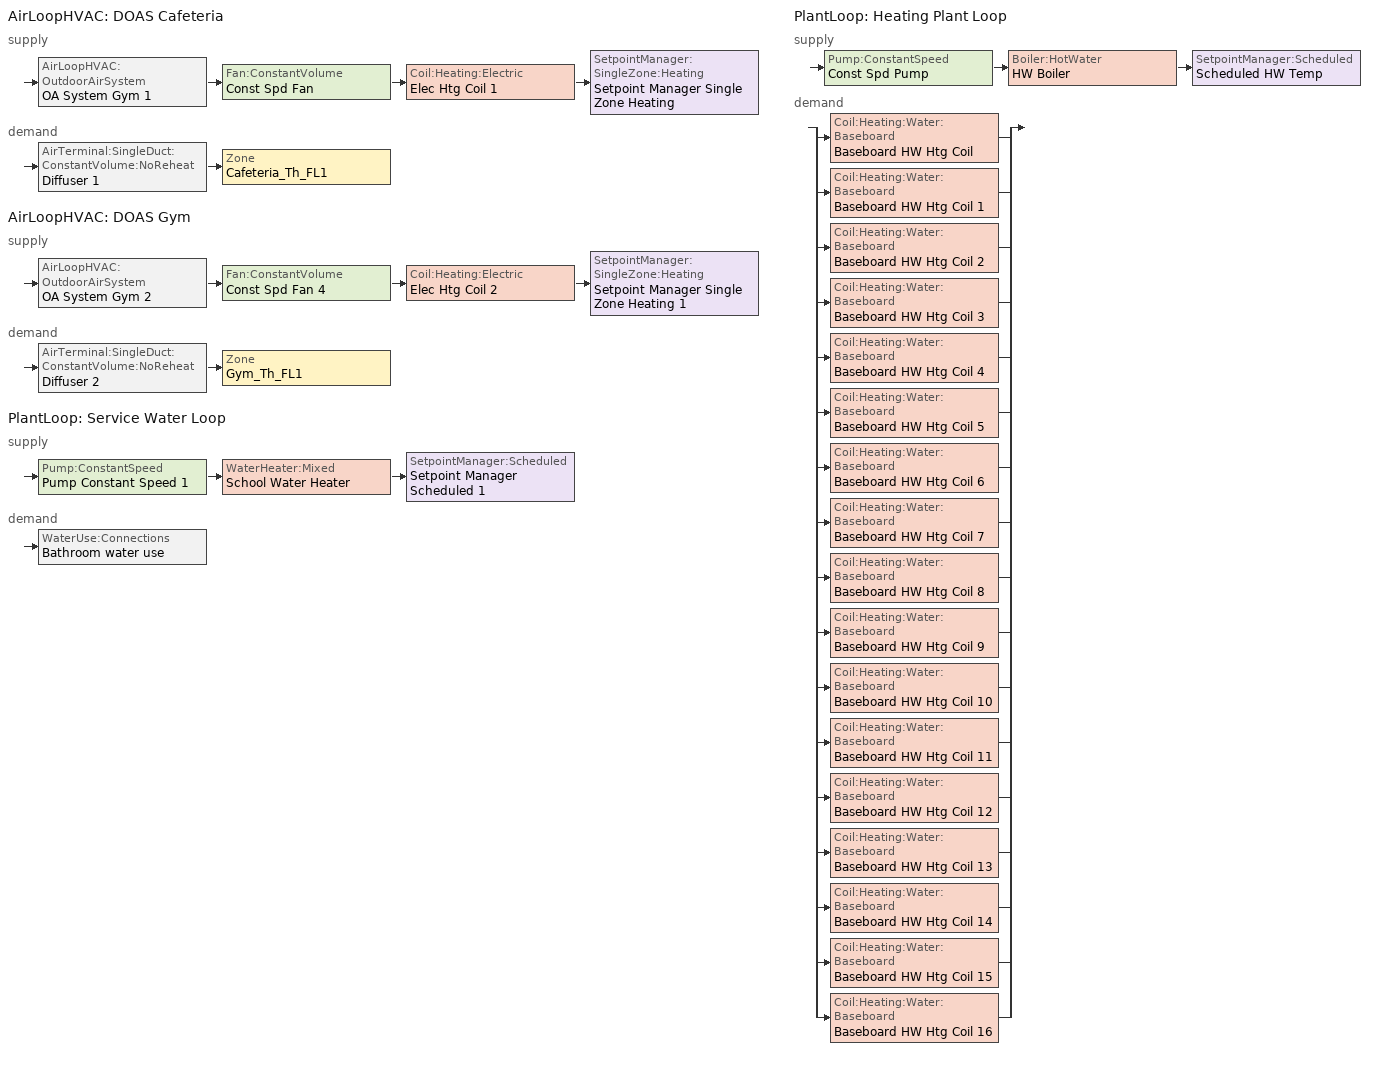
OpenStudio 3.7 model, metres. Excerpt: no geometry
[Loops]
AirLoopHVAC 'DOAS Cafeteria'
 supply: AirLoopHVAC:OutdoorAirSystem 'OA System Gym 1' > Fan:ConstantVolume 'Const Spd Fan' > Coil:Heating:Electric 'Elec Htg Coil 1' > SetpointManager:SingleZone:Heating 'Setpoint Manager Single Zone Heating'
 demand: AirTerminal:SingleDuct:ConstantVolume:NoReheat 'Diffuser 1' > Zone 'Cafeteria_Th_FL1'
AirLoopHVAC 'DOAS Gym'
 supply: AirLoopHVAC:OutdoorAirSystem 'OA System Gym 2' > Fan:ConstantVolume 'Const Spd Fan 4' > Coil:Heating:Electric 'Elec Htg Coil 2' > SetpointManager:SingleZone:Heating 'Setpoint Manager Single Zone Heating 1'
 demand: AirTerminal:SingleDuct:ConstantVolume:NoReheat 'Diffuser 2' > Zone 'Gym_Th_FL1'
PlantLoop 'Service Water Loop'
 supply: Pump:ConstantSpeed 'Pump Constant Speed 1' > WaterHeater:Mixed 'School Water Heater' > SetpointManager:Scheduled 'Setpoint Manager Scheduled 1'
 demand: WaterUse:Connections 'Bathroom water use'
PlantLoop 'Heating Plant Loop'
 supply: Pump:ConstantSpeed 'Const Spd Pump' > Boiler:HotWater 'HW Boiler' > SetpointManager:Scheduled 'Scheduled HW Temp'
 demand: split
  | Coil:Heating:Water:Baseboard 'Baseboard HW Htg Coil'
  | Coil:Heating:Water:Baseboard 'Baseboard HW Htg Coil 1'
  | Coil:Heating:Water:Baseboard 'Baseboard HW Htg Coil 2'
  | Coil:Heating:Water:Baseboard 'Baseboard HW Htg Coil 3'
  | Coil:Heating:Water:Baseboard 'Baseboard HW Htg Coil 4'
  | Coil:Heating:Water:Baseboard 'Baseboard HW Htg Coil 5'
  | Coil:Heating:Water:Baseboard 'Baseboard HW Htg Coil 6'
  | Coil:Heating:Water:Baseboard 'Baseboard HW Htg Coil 7'
  | Coil:Heating:Water:Baseboard 'Baseboard HW Htg Coil 8'
  | Coil:Heating:Water:Baseboard 'Baseboard HW Htg Coil 9'
  | Coil:Heating:Water:Baseboard 'Baseboard HW Htg Coil 10'
  | Coil:Heating:Water:Baseboard 'Baseboard HW Htg Coil 11'
  | Coil:Heating:Water:Baseboard 'Baseboard HW Htg Coil 12'
  | Coil:Heating:Water:Baseboard 'Baseboard HW Htg Coil 13'
  | Coil:Heating:Water:Baseboard 'Baseboard HW Htg Coil 14'
  | Coil:Heating:Water:Baseboard 'Baseboard HW Htg Coil 15'
  | Coil:Heating:Water:Baseboard 'Baseboard HW Htg Coil 16'
[Sizing:Zone] Zone Cooling Design Supply Air Temperature Input Method=SupplyAirTemperature; Zone Cooling Design Supply Air Temperature {C}=14; Zone Cooling Design Supply Air Temperature Difference {deltaC}=11.11; Zone Heating Design Supply Air Temperature Input Method=SupplyAirTemperature; Zone Heating Design Supply Air Temperature {C}=40; Zone Heating Design Supply Air Temperature Difference {deltaC}=11.11; Zone Cooling Design Supply Air Humidity Ratio {kg-H2O/kg-air}=0.0085; Zone Heating Design Supply Air Humidity Ratio {kg-H2O/kg-air}=0.008; Cooling Design Air Flow Method=DesignDay; Heating Design Air Flow Method=DesignDay; Account for Dedicated Outdoor Air System=No; Dedicated Outdoor Air System Control Strategy=NeutralSupplyAir; Dedicated Outdoor Air Low Setpoint Temperature for Design {C}=autosize; Dedicated Outdoor Air High Setpoint Temperature for Design {C}=autosize; Zone Load Sizing Method=Sensible Load Only No Latent Load; Zone Latent Cooling Design Supply Air Humidity Ratio Input Method=HumidityRatioDifference; Zone Cooling Design Supply Air Humidity Ratio Difference {kgWater/kgDryAir}=0.005; Zone Latent Heating Design Supply Air Humidity Ratio Input Method=HumidityRatioDifference; Zone Humidification Design Supply Air Humidity Ratio Difference {kgWater/kgDryAir}=0.005
Classrooms_Th_FL1_01; Classrooms_Th_FL1_02; Classrooms_Th_FL2_01; Classrooms_Th_FL2_02; Classrooms_Th_FL2_03; Classrooms_Th_FL2_04; Classrooms_Th_FL2_05; Classrooms_Th_FL2_06; Classrooms_Th_FL2_07; Corridor_Th_FL1_01; Corridor_Th_FL2_01; Gym_Th_FL1; Offices_Th_FL1; Cafeteria_Th_FL1; Bathrooms_Th_FL1; Lobby_Th_FL1; Mech_Th_FL1
[Zone equipment]
Classrooms_Th_FL1_01: HW Baseboard 1
Classrooms_Th_FL1_02: HW Baseboard 2
Classrooms_Th_FL2_01: HW Baseboard 12
Classrooms_Th_FL2_02: HW Baseboard 6
Classrooms_Th_FL2_03: HW Baseboard 8
Classrooms_Th_FL2_04: HW Baseboard 16
Classrooms_Th_FL2_05: HW Baseboard 3
Classrooms_Th_FL2_06: HW Baseboard 10
Classrooms_Th_FL2_07: HW Baseboard 13
Corridor_Th_FL1_01: HW Baseboard 11
Corridor_Th_FL2_01: HW Baseboard 7
Gym_Th_FL1: Diffuser 2, HW Baseboard 4
Offices_Th_FL1: HW Baseboard 9
Cafeteria_Th_FL1: Diffuser 1, HW Baseboard 5
Bathrooms_Th_FL1: Zone Exhaust Fan 1, HW Baseboard
Lobby_Th_FL1: HW Baseboard 14
Mech_Th_FL1: HW Baseboard 15
[Fan:ZoneExhaust]
Zone Exhaust Fan 1: Availability Schedule=HVACOperationSchd; Fan Total Efficiency=0.7; Pressure Rise {Pa}=125; Maximum Flow Rate {m3/s}=1.3; Flow Fraction Schedule=MinOA_Sched; System Availability Manager Coupling Mode=Decoupled; Balanced Exhaust Fraction Schedule=ALWAYS_OFF
[AirLoopHVAC] Availability Schedule=HVACOperationSchd; Design Supply Air Flow Rate {m3/s}=Autosize; Design Return Air Flow Fraction of Supply Air Flow=1
DOAS Cafeteria; DOAS Gym
[Sizing:System] Type of Load to Size On=VentilationRequirement; Design Outdoor Air Flow Rate {m3/s}=Autosize; Central Heating Maximum System Air Flow Ratio=Autosize; Preheat Design Temperature {C}=7; Preheat Design Humidity Ratio {kg-H2O/kg-Air}=0.008; Precool Design Temperature {C}=12.8; Precool Design Humidity Ratio {kg-H2O/kg-Air}=0.008; Central Cooling Design Supply Air Temperature {C}=12.8; Central Heating Design Supply Air Temperature {C}=40; Sizing Option=NonCoincident; 100% Outdoor Air in Cooling=Yes; 100% Outdoor Air in Heating=Yes; Central Cooling Design Supply Air Humidity Ratio {kg-H2O/kg-Air}=0.0085; Central Heating Design Supply Air Humidity Ratio {kg-H2O/kg-Air}=0.008; Cooling Design Air Flow Method=DesignDay; Cooling Design Air Flow Rate {m3/s}=0; Heating Design Air Flow Method=DesignDay; Heating Design Air Flow Rate {m3/s}=0; System Outdoor Air Method=ZoneSum; Zone Maximum Outdoor Air Fraction=1; Cooling Supply Air Flow Rate Per Floor Area {m3/s-m2}=0.00996765; Cooling Fraction of Autosized Cooling Supply Air Flow Rate=1; Cooling Supply Air Flow Rate Per Unit Cooling Capacity {m3/s-W}=3.94755e-05; Heating Supply Air Flow Rate Per Floor Area {m3/s-m2}=0.00996765; Heating Fraction of Autosized Heating Supply Air Flow Rate=1; Heating Fraction of Autosized Cooling Supply Air Flow Rate=1; Heating Supply Air Flow Rate Per Unit Heating Capacity {m3/s-W}=3.15882e-05; Cooling Design Capacity Method=CoolingDesignCapacity; Cooling Design Capacity {W}=autosize; Cooling Design Capacity Per Floor Area {W/m2}=234.7; Fraction of Autosized Cooling Design Capacity=1; Heating Design Capacity Method=HeatingDesignCapacity; Heating Design Capacity {W}=autosize; Heating Design Capacity Per Floor Area {W/m2}=157; Fraction of Autosized Heating Design Capacity=1; Central Cooling Capacity Control Method=OnOff; Occupant Diversity=autosize
DOAS Cafeteria; DOAS Gym
[Fan:ConstantVolume] Availability Schedule=Always On Discrete; Pressure Rise {Pa}=75; Maximum Flow Rate {m3/s}=Autosize
Const Spd Fan; Const Spd Fan 4
[AirTerminal:SingleDuct:ConstantVolume:NoReheat] Availability Schedule=Always On Discrete; Maximum Air Flow Rate {m3/s}=AutoSize
Diffuser 1; Diffuser 2
[AirLoopHVAC:OutdoorAirSystem]
Name | Controller
OA System Gym 1 | Outdoor Air Controller 1
OA System Gym 2 | Outdoor Air Controller 2
[Controller:OutdoorAir] Minimum Outdoor Air Flow Rate {m3/s}=Autosize; Maximum Outdoor Air Flow Rate {m3/s}=Autosize; Economizer Control Type=NoEconomizer; Economizer Maximum Limit Dry-Bulb Temperature {C}=28; Economizer Maximum Limit Enthalpy {J/kg}=64000; Economizer Minimum Limit Dry-Bulb Temperature {C}=-100; Lockout Type=NoLockout; Minimum Limit Type=FixedMinimum; High Humidity Control=No; Heat Recovery Bypass Control Type=BypassWhenOAFlowGreaterThanMinimum; Economizer Operation Staging=InterlockedWithMechanicalCooling
Name | Controller Mechanical Ventilation
Outdoor Air Controller 1 | Controller Mechanical Ventilation 2
Outdoor Air Controller 2 | Controller Mechanical Ventilation 3
[Controller:MechanicalVentilation] Availability Schedule=Always On Discrete hvac_library; System Outdoor Air Method=ZoneSum
Controller Mechanical Ventilation 2; Controller Mechanical Ventilation 3
[Coil:Heating:Electric] Availability Schedule=Always On Discrete hvac_library
Elec Htg Coil 1; Elec Htg Coil 2
[WaterUse:Connections]
Bathroom water use: Water Use Equipment Name 2=Water Fixture
[WaterUse:Equipment]
Water Fixture: Water Use Equipment Definition=SHW_WaterUseDefinition; Space=Bathrooms_FL1; Flow Rate Fraction Schedule=SHW_FlowRate_LphPerStudent
[PlantLoop] Glycol Concentration=0; Plant Loop Volume {m3}=Autocalculate; Load Distribution Scheme=Optimal
Name | Maximum Loop Temperature {C} | Minimum Loop Temperature {C} | Fluid Type
Service Water Loop | 60 | 10
Heating Plant Loop |  |  | Water
[Sizing:Plant] Loop Type=Heating; Sizing Option=NonCoincident; Zone Timesteps in Averaging Window=1; Coincident Sizing Factor Mode=None
Name | Design Loop Exit Temperature {C} | Loop Design Temperature Difference {deltaC}
Service Water Loop | 60 | 5
Heating Plant Loop | 82 | 11
[SetpointManager:Scheduled] Control Variable=Temperature
Name | Schedule
Setpoint Manager Scheduled 1 | SHW_SetpointTemperature_60C
Scheduled HW Temp | Hot Water Temperature
[Pump:ConstantSpeed] Rated Flow Rate {m3/s}=autosize; Rated Power Consumption {W}=autosize; Motor Efficiency=0.9; Fraction of Motor Inefficiencies to Fluid Stream=0; Pump Control Type=Intermittent; Design Power Sizing Method=PowerPerFlowPerPressure; Design Electric Power per Unit Flow Rate {W/(m3/s)}=348701.1; Design Shaft Power per Unit Flow Rate per Unit Head {W-s/m3-Pa}=1.28205
Name | Rated Pump Head {Pa}
Pump Constant Speed 1 | 29891
Const Spd Pump | 179352
[WaterHeater:Mixed]
School Water Heater: Tank Volume {m3}=Autosize; Setpoint Temperature Schedule=SHW_SetpointTemperature_60C; Deadband Temperature Difference {deltaC}=5; Maximum Temperature Limit {C}=82.22222; Heater Control Type=Cycle; Heater Maximum Capacity {W}=Autosize; Heater Fuel Type=Electricity; Heater Thermal Efficiency=1; Off Cycle Parasitic Fuel Consumption Rate {W}=10; Off Cycle Parasitic Fuel Type=Electricity; Off Cycle Parasitic Heat Fraction to Tank=0; On Cycle Parasitic Fuel Consumption Rate {W}=10; On Cycle Parasitic Fuel Type=Electricity; Ambient Temperature Indicator=Schedule; Ambient Temperature Thermal Zone=Mech_Th_FL1; Off Cycle Loss Coefficient to Ambient Temperature {W/K}=4; On Cycle Loss Coefficient to Ambient Temperature {W/K}=4; Use Side Effectiveness=1; Source Side Effectiveness=1; Use Side Design Flow Rate {m3/s}=autosize; Source Side Design Flow Rate {m3/s}=autosize; Indirect Water Heating Recovery Time {hr}=1.5; Source Side Flow Control Mode=IndirectHeatPrimarySetpoint
[WaterHeater:Sizing]
School Water Heater: Design Mode=PeakDraw; Time Storage Can Meet Peak Draw {hr}=0.538503; Time for Tank Recovery {hr}=2; Nominal Tank Volume for Autosizing Plant Connections {m3}=1
[SetpointManager:SingleZone:Heating] Control Variable=Temperature; Minimum Supply Air Temperature {C}=10; Maximum Supply Air Temperature {C}=18
Name | Control Zone
Setpoint Manager Single Zone Heating | Cafeteria_Th_FL1
Setpoint Manager Single Zone Heating 1 | Gym_Th_FL1
[WaterUse:Equipment:Definition]
SHW_WaterUseDefinition: Peak Flow Rate {m3/s}=0.00010278; Target Temperature Schedule=SHW_UseTemperature_40C; Sensible Fraction Schedule=Fraction Sensible - 0.2; Latent Fraction Schedule=Fraction Sensible - 0.05
[ZoneHVAC:Baseboard:Convective:Water] Availability Schedule=Always On Discrete hvac_library
Name | Heating Coil
HW Baseboard | Baseboard HW Htg Coil
HW Baseboard 1 | Baseboard HW Htg Coil 1
HW Baseboard 2 | Baseboard HW Htg Coil 2
HW Baseboard 3 | Baseboard HW Htg Coil 3
HW Baseboard 4 | Baseboard HW Htg Coil 4
HW Baseboard 5 | Baseboard HW Htg Coil 5
HW Baseboard 6 | Baseboard HW Htg Coil 6
HW Baseboard 7 | Baseboard HW Htg Coil 7
HW Baseboard 8 | Baseboard HW Htg Coil 8
HW Baseboard 9 | Baseboard HW Htg Coil 9
HW Baseboard 10 | Baseboard HW Htg Coil 10
HW Baseboard 11 | Baseboard HW Htg Coil 11
HW Baseboard 12 | Baseboard HW Htg Coil 12
HW Baseboard 13 | Baseboard HW Htg Coil 13
HW Baseboard 14 | Baseboard HW Htg Coil 14
HW Baseboard 15 | Baseboard HW Htg Coil 15
HW Baseboard 16 | Baseboard HW Htg Coil 16
[Coil:Heating:Water:Baseboard] Heating Design Capacity Method=HeatingDesignCapacity; Heating Design Capacity {W}=Autosize; Heating Design Capacity Per Floor Area {W/m2}=0; Fraction of Autosized Heating Design Capacity=0.8; U-Factor Times Area Value {W/K}=autosize; Maximum Water Flow Rate {m3/s}=autosize; Convergence Tolerance=0.001
Baseboard HW Htg Coil; Baseboard HW Htg Coil 1; Baseboard HW Htg Coil 2; Baseboard HW Htg Coil 3; Baseboard HW Htg Coil 4; Baseboard HW Htg Coil 5; Baseboard HW Htg Coil 6; Baseboard HW Htg Coil 7; Baseboard HW Htg Coil 8; Baseboard HW Htg Coil 9; Baseboard HW Htg Coil 10; Baseboard HW Htg Coil 11; Baseboard HW Htg Coil 12; Baseboard HW Htg Coil 13; Baseboard HW Htg Coil 14; Baseboard HW Htg Coil 15; Baseboard HW Htg Coil 16
[Boiler:HotWater]
HW Boiler: Fuel Type=Electricity; Nominal Thermal Efficiency=1; Efficiency Curve Temperature Evaluation Variable=LeavingBoiler; Normalized Boiler Efficiency Curve=Boiler Efficiency; Water Outlet Upper Temperature Limit {C}=99; Boiler Flow Mode=NotModulated; On Cycle Parasitic Electric Load {W}=0; Off Cycle Parasitic Fuel Load {W}=0; Sizing Factor=1
[Schedule:Constant] Value=1
Always On Discrete; Always On Discrete hvac_library
[Schedule:Compact]
HVACOperationSchd: Through: 12/31, For: Weekdays SummerDesignDay WinterDesignDay, Until: 07:00, 0, Until: 19:00, 1, Until: 24:00, 0, For: WeekEnds Holidays AllOtherDays, Until: 24:00, 0
MinOA_Sched: Through: 12/31, For: AllDays, Until: 24:00, 1
ALWAYS_OFF: Through: 12/31, For: AllDays, Until: 24:00, 0
[Schedule:Ruleset]
Name | Default Day Schedule | Summer Design Day Schedule | Winter Design Day Schedule
SHW_UseTemperature_40C | SHW_Temperature_140F_Default | SHW_Temperature_140F_Summer_Design_Day | SHW_Temperature_140F_Winter_Design_Day
Fraction Sensible - 0.2 | Fraction Sensible DefaultDay - 0.2
Fraction Sensible - 0.05 | Fraction Latent DefaultDay - 0.05
SHW_FlowRate_LphPerStudent | Schedule Day 3
SHW_SetpointTemperature_60C | SHW_Temperature_140F_Default 1 | SHW_Temperature_140F_Summer_Design_Day 1 | SHW_Temperature_140F_Winter_Design_Day 1
Hot Water Temperature | Hot Water Temperature Default | Hot Water Temperature Summer Design Day | Hot Water Temperature Winter Design Day
[Schedule:Day]
SHW_Temperature_140F_Default: 24, 0, 40
SHW_Temperature_140F_Summer_Design_Day; SHW_Temperature_140F_Winter_Design_Day; SHW_Temperature_140F_Default 1; SHW_Temperature_140F_Summer_Design_Day 1; SHW_Temperature_140F_Winter_Design_Day 1: 24, 0, 60
Fraction Sensible DefaultDay - 0.2: 24, 0, 0.2
Fraction Latent DefaultDay - 0.05: 24, 0, 0.05
Schedule Day 3: 9, 0, 0, 11, 0, 0.144, 13, 0, 0.489, 14, 0, 0.647, 15, 0, 0.287, 16, 0, 0.072, 24, 0, 0
Schedule Day 4: 24, 0, 0
Hot Water Temperature Default: 24, 0, 85
Hot Water Temperature Summer Design Day; Hot Water Temperature Winter Design Day: 24, 0, 67
[Schedule:Rule]
Schedule Rule 1: Schedule Ruleset=SHW_FlowRate_LphPerStudent; Rule Order=0; Day Schedule=Schedule Day 4; Apply Sunday=Yes; Apply Saturday=Yes
[Curve:Biquadratic]
Boiler Efficiency: Coefficient1 Constant=1; Coefficient2 x=0; Coefficient3 x**2=0; Coefficient4 y=0; Coefficient5 y**2=0; Coefficient6 x*y=0; Minimum Value of x=0; Maximum Value of x=1; Minimum Value of y=0; Maximum Value of y=1
